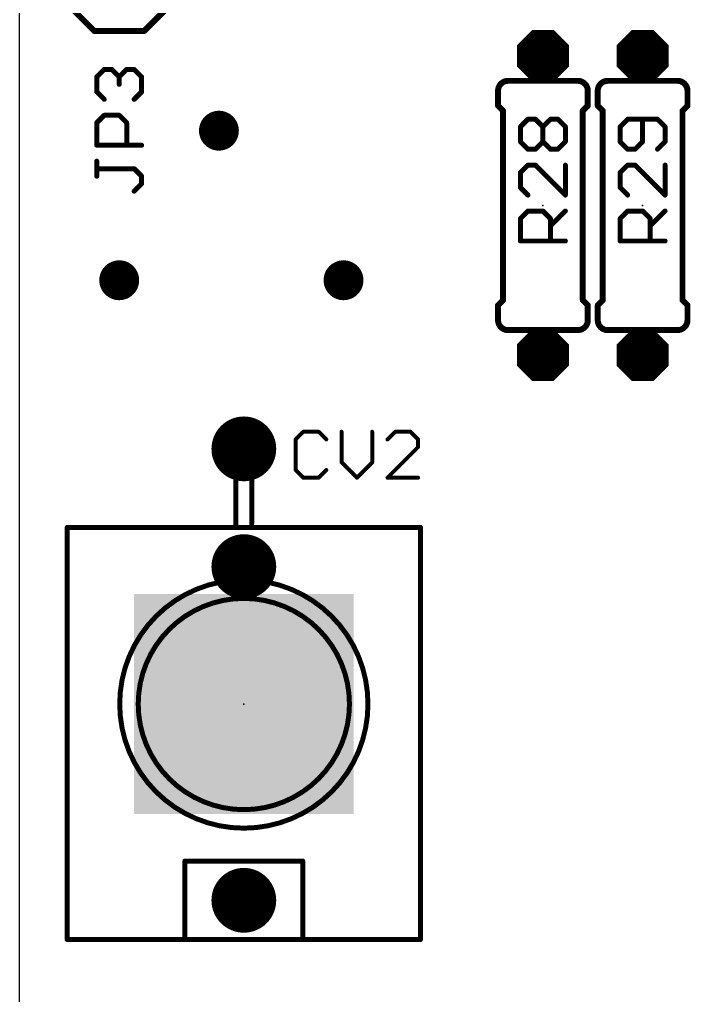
# Model space of a CAD drawing. Extents: x 0 to 35, y 0 to 103.
# Drawn here: x 0 to 17.09, y 59.25 to 84.11 of the extents above; entities that cross this region are included whole.
import ezdxf

# ---------------------------------------------------------------- set-up
doc = ezdxf.new("R2010")
doc.units = 0
for name, color, linetype in [('17', 110, 'CONTINUOUS'), ('18', 110, 'CONTINUOUS'), ('20', 53, 'CONTINUOUS'), ('21', 253, 'CONTINUOUS'), ('23', 53, 'CONTINUOUS'), ('25', 253, 'CONTINUOUS'), ('41', 12, 'CONTINUOUS'), ('51', 253, 'CONTINUOUS')]:
    doc.layers.add(name, color=color, linetype=linetype)

# ---------------------------------------------------------------- blocks, each defined once
blk = doc.blocks.new('RECT')
blk.add_solid([(-0.5, -0.5), (0.5, -0.5), (-0.5, 0.5), (0.5, 0.5)])
blk = doc.blocks.new('ROUNDP')
at = {"const_width": 0.5}
blk.add_lwpolyline([(0, -0.25, 1), (0, 0.25, 1), (0, -0.25)], format="xyb", dxfattribs=at)
blk = doc.blocks.new('OCTAGONP')
at = {"const_width": 0.5}
blk.add_lwpolyline([(-0.25, -0.1036), (-0.25, 0.1036), (-0.1036, 0.25), (0.1036, 0.25), (0.25, 0.1036), (0.25, -0.1036), (0.1036, -0.25), (-0.1036, -0.25), (-0.25, -0.1036), (-0.25, 0.1036)], dxfattribs=at)
blk = doc.blocks.new('ROUNDV')
at = {"const_width": 0.5}
blk.add_lwpolyline([(0, -0.25, 1), (0, 0.25, 1), (0, -0.25)], format="xyb", dxfattribs=at)

msp = doc.modelspace()

# ---------------------------------------------------------------- linework, layer by layer
at = {"layer": '20'}
msp.add_line((0, 0), (0, 99.695), dxfattribs=at)
at = {"layer": '21'}
for points, const_width in [([(1.905, 83.82), (1.27, 84.455)], 0.1524), ([(3.81, 84.455), (3.175, 83.82)], 0.1524), ([(3.175, 83.82), (1.905, 83.82)], 0.1524), ([(12.192, 82.296), (12.192, 81.915)], 0.1524), ([(14.478, 82.296), (14.478, 81.915)], 0.1524), ([(14.732, 82.296), (14.732, 81.915)], 0.1524), ([(17.018, 82.296), (17.018, 81.915)], 0.1524), ([(12.319, 81.788), (12.192, 81.915)], 0.1524), ([(12.319, 81.788), (12.319, 76.962)], 0.1524), ([(14.351, 81.788), (14.478, 81.915)], 0.1524), ([(14.351, 81.788), (14.351, 76.962)], 0.1524), ([(14.859, 81.788), (14.732, 81.915)], 0.1524), ([(14.859, 81.788), (14.859, 76.962)], 0.1524), ([(16.891, 81.788), (17.018, 81.915)], 0.1524), ([(16.891, 81.788), (16.891, 76.962)], 0.1524), ([(12.319, 76.962), (12.192, 76.835)], 0.1524), ([(12.192, 76.454), (12.192, 76.835)], 0.1524), ([(14.351, 76.962), (14.478, 76.835)], 0.1524), ([(14.478, 76.454), (14.478, 76.835)], 0.1524), ([(14.859, 76.962), (14.732, 76.835)], 0.1524), ([(14.732, 76.454), (14.732, 76.835)], 0.1524), ([(16.891, 76.962), (17.018, 76.835)], 0.1524), ([(17.018, 76.454), (17.018, 76.835)], 0.1524), ([(7.2307, 73.6102), (7.0358, 73.4153)], 0.1016), ([(7.6205, 73.6102), (7.2307, 73.6102)], 0.1016), ([(7.8154, 73.4153), (7.6205, 73.6102)], 0.1016), ([(8.2052, 73.6102), (8.2052, 72.8306)], 0.1016), ([(8.9848, 72.8306), (8.9848, 73.6102)], 0.1016), ([(9.5695, 73.6102), (9.3746, 73.4153)], 0.1016), ([(9.9593, 73.6102), (9.5695, 73.6102)], 0.1016), ([(10.1542, 73.4153), (9.9593, 73.6102)], 0.1016), ([(5.915, 73.375), (5.515, 73.375)], 0.127), ([(5.515, 73.375), (5.515, 71.175)], 0.127), ([(5.915, 71.275), (5.915, 73.375)], 0.127), ([(7.0358, 73.4153), (7.0358, 72.6357)], 0.1016), ([(10.1542, 73.2204), (10.1542, 73.4153)], 0.1016), ([(9.3746, 72.4408), (10.1542, 73.2204)], 0.1016), ([(8.2052, 72.8306), (8.595, 72.4408)], 0.1016), ([(8.595, 72.4408), (8.9848, 72.8306)], 0.1016), ([(7.0358, 72.6357), (7.2307, 72.4408)], 0.1016), ([(7.6205, 72.4408), (7.8154, 72.6357)], 0.1016), ([(7.2307, 72.4408), (7.6205, 72.4408)], 0.1016), ([(10.1542, 72.4408), (9.3746, 72.4408)], 0.1016), ([(5.515, 71.175), (1.215, 71.175)], 0.127), ([(1.215, 71.175), (1.215, 60.675)], 0.127), ([(10.215, 71.175), (5.515, 71.175)], 0.127), ([(10.215, 60.675), (10.215, 71.175)], 0.127), ([(7.215, 62.675), (4.215, 62.675)], 0.127), ([(4.215, 62.675), (4.215, 60.675)], 0.127), ([(7.215, 60.675), (7.215, 62.675)], 0.127), ([(4.215, 60.675), (1.215, 60.675)], 0.127), ([(7.215, 60.675), (4.215, 60.675)], 0.127), ([(10.215, 60.675), (7.215, 60.675)], 0.127)]:
    msp.add_lwpolyline(points, dxfattribs=dict(at, const_width=const_width))
for points, const_width in [([(1.905, 83.8581, 1), (1.905, 83.7819)], 0.0762), ([(1.8781, 83.7931, 1), (1.9319, 83.8469)], 0.0762), ([(3.1481, 83.8469, 1), (3.2019, 83.7931)], 0.0762), ([(3.175, 83.7819, 1), (3.175, 83.8581)], 0.0762), ([(12.446, 82.55, 0.4142), (12.192, 82.296)], 0.1524), ([(12.446, 82.5119, 1), (12.446, 82.5881)], 0.0762), ([(14.478, 82.296, 0.4142), (14.224, 82.55)], 0.1524), ([(14.224, 82.5881, 1), (14.224, 82.5119)], 0.0762), ([(14.986, 82.55, 0.4142), (14.732, 82.296)], 0.1524), ([(14.986, 82.5119, 1), (14.986, 82.5881)], 0.0762), ([(17.018, 82.296, 0.4142), (16.764, 82.55)], 0.1524), ([(16.764, 82.5881, 1), (16.764, 82.5119)], 0.0762), ([(12.2301, 82.296, 1), (12.1539, 82.296)], 0.0762), ([(12.1539, 82.296, 1), (12.2301, 82.296)], 0.0762), ([(14.5161, 82.296, 1), (14.4399, 82.296)], 0.0762), ([(14.4399, 82.296, 1), (14.5161, 82.296)], 0.0762), ([(14.7701, 82.296, 1), (14.6939, 82.296)], 0.0762), ([(14.6939, 82.296, 1), (14.7701, 82.296)], 0.0762), ([(17.0561, 82.296, 1), (16.9799, 82.296)], 0.0762), ([(16.9799, 82.296, 1), (17.0561, 82.296)], 0.0762), ([(12.1539, 81.915, 1), (12.2301, 81.915)], 0.0762), ([(12.2189, 81.9419, 1), (12.1651, 81.8881)], 0.0762), ([(12.3571, 81.788, 1), (12.2809, 81.788)], 0.0762), ([(12.2921, 81.7611, 1), (12.3459, 81.8149)], 0.0762), ([(14.3891, 81.788, 1), (14.3129, 81.788)], 0.0762), ([(14.3241, 81.8149, 1), (14.3779, 81.7611)], 0.0762), ([(14.4399, 81.915, 1), (14.5161, 81.915)], 0.0762), ([(14.5049, 81.8881, 1), (14.4511, 81.9419)], 0.0762), ([(14.6939, 81.915, 1), (14.7701, 81.915)], 0.0762), ([(14.7589, 81.9419, 1), (14.7051, 81.8881)], 0.0762), ([(14.8971, 81.788, 1), (14.8209, 81.788)], 0.0762), ([(14.8321, 81.7611, 1), (14.8859, 81.8149)], 0.0762), ([(16.9291, 81.788, 1), (16.8529, 81.788)], 0.0762), ([(16.8641, 81.8149, 1), (16.9179, 81.7611)], 0.0762), ([(16.9799, 81.915, 1), (17.0561, 81.915)], 0.0762), ([(17.0449, 81.8881, 1), (16.9911, 81.9419)], 0.0762), ([(12.2301, 76.835, 1), (12.1539, 76.835)], 0.0762), ([(12.1651, 76.8619, 1), (12.2189, 76.8081)], 0.0762), ([(12.2809, 76.962, 1), (12.3571, 76.962)], 0.0762), ([(12.3459, 76.9351, 1), (12.2921, 76.9889)], 0.0762), ([(14.3129, 76.962, 1), (14.3891, 76.962)], 0.0762), ([(14.3779, 76.9889, 1), (14.3241, 76.9351)], 0.0762), ([(14.5161, 76.835, 1), (14.4399, 76.835)], 0.0762), ([(14.4511, 76.8081, 1), (14.5049, 76.8619)], 0.0762), ([(14.7701, 76.835, 1), (14.6939, 76.835)], 0.0762), ([(14.7051, 76.8619, 1), (14.7589, 76.8081)], 0.0762), ([(14.8209, 76.962, 1), (14.8971, 76.962)], 0.0762), ([(14.8859, 76.9351, 1), (14.8321, 76.9889)], 0.0762), ([(16.8529, 76.962, 1), (16.9291, 76.962)], 0.0762), ([(16.9179, 76.9889, 1), (16.8641, 76.9351)], 0.0762), ([(17.0561, 76.835, 1), (16.9799, 76.835)], 0.0762), ([(16.9911, 76.8081, 1), (17.0449, 76.8619)], 0.0762), ([(12.192, 76.454, 0.4142), (12.446, 76.2)], 0.1524), ([(12.2301, 76.454, 1), (12.1539, 76.454)], 0.0762), ([(12.1539, 76.454, 1), (12.2301, 76.454)], 0.0762), ([(14.224, 76.2, 0.4142), (14.478, 76.454)], 0.1524), ([(14.5161, 76.454, 1), (14.4399, 76.454)], 0.0762), ([(14.4399, 76.454, 1), (14.5161, 76.454)], 0.0762), ([(14.732, 76.454, 0.4142), (14.986, 76.2)], 0.1524), ([(14.7701, 76.454, 1), (14.6939, 76.454)], 0.0762), ([(14.6939, 76.454, 1), (14.7701, 76.454)], 0.0762), ([(16.764, 76.2, 0.4142), (17.018, 76.454)], 0.1524), ([(17.0561, 76.454, 1), (16.9799, 76.454)], 0.0762), ([(16.9799, 76.454, 1), (17.0561, 76.454)], 0.0762), ([(12.446, 76.1619, 1), (12.446, 76.2381)], 0.0762), ([(14.224, 76.2381, 1), (14.224, 76.1619)], 0.0762), ([(14.986, 76.1619, 1), (14.986, 76.2381)], 0.0762), ([(16.764, 76.2381, 1), (16.764, 76.1619)], 0.0762), ([(7.2307, 73.6356, 1), (7.2307, 73.5848)], 0.0508), ([(7.2487, 73.5922, 1), (7.2127, 73.6282)], 0.0508), ([(7.6385, 73.6282, 1), (7.6025, 73.5922)], 0.0508), ([(7.6205, 73.5848, 1), (7.6205, 73.6356)], 0.0508), ([(8.2306, 73.6102, 1), (8.1798, 73.6102)], 0.0508), ([(9.0102, 73.6102, 1), (8.9594, 73.6102)], 0.0508), ([(9.5695, 73.6356, 1), (9.5695, 73.5848)], 0.0508), ([(9.5875, 73.5922, 1), (9.5515, 73.6282)], 0.0508), ([(9.9773, 73.6282, 1), (9.9413, 73.5922)], 0.0508), ([(9.9593, 73.5848, 1), (9.9593, 73.6356)], 0.0508), ([(5.515, 73.4068, 1), (5.515, 73.3432)], 0.0635), ([(5.5468, 73.375, 1), (5.4833, 73.375)], 0.0635), ([(5.9467, 73.375, 1), (5.8833, 73.375)], 0.0635), ([(5.915, 73.3432, 1), (5.915, 73.4068)], 0.0635), ([(7.0178, 73.4333, 1), (7.0538, 73.3973)], 0.0508), ([(7.0612, 73.4153, 1), (7.0104, 73.4153)], 0.0508), ([(7.7974, 73.3973, 1), (7.8334, 73.4333)], 0.0508), ([(9.3566, 73.4333, 1), (9.3926, 73.3973)], 0.0508), ([(10.1796, 73.4153, 1), (10.1288, 73.4153)], 0.0508), ([(10.1362, 73.3973, 1), (10.1722, 73.4333)], 0.0508), ([(10.1288, 73.2204, 1), (10.1796, 73.2204)], 0.0508), ([(10.1722, 73.2024, 1), (10.1362, 73.2384)], 0.0508), ([(8.2232, 72.8486, 1), (8.1872, 72.8126)], 0.0508), ([(8.1798, 72.8306, 1), (8.2306, 72.8306)], 0.0508), ([(8.9594, 72.8306, 1), (9.0102, 72.8306)], 0.0508), ([(9.0028, 72.8126, 1), (8.9668, 72.8486)], 0.0508), ([(7.0538, 72.6537, 1), (7.0178, 72.6177)], 0.0508), ([(7.0104, 72.6357, 1), (7.0612, 72.6357)], 0.0508), ([(7.8334, 72.6177, 1), (7.7974, 72.6537)], 0.0508), ([(7.2307, 72.4662, 1), (7.2307, 72.4154)], 0.0508), ([(7.2127, 72.4228, 1), (7.2487, 72.4588)], 0.0508), ([(7.6025, 72.4588, 1), (7.6385, 72.4228)], 0.0508), ([(7.6205, 72.4154, 1), (7.6205, 72.4662)], 0.0508), ([(8.577, 72.4588, 1), (8.613, 72.4228)], 0.0508), ([(8.577, 72.4228, 1), (8.613, 72.4588)], 0.0508), ([(9.3566, 72.4588, 1), (9.3926, 72.4228)], 0.0508), ([(9.3746, 72.4662, 1), (9.3746, 72.4154)], 0.0508), ([(10.1542, 72.4154, 1), (10.1542, 72.4662)], 0.0508), ([(1.215, 71.2067, 1), (1.215, 71.1432)], 0.0635), ([(1.2468, 71.175, 1), (1.1833, 71.175)], 0.0635), ([(5.515, 71.2067, 1), (5.515, 71.1432)], 0.0635), ([(5.4833, 71.175, 1), (5.5468, 71.175)], 0.0635), ([(5.515, 71.1432, 1), (5.515, 71.2067)], 0.0635), ([(5.8833, 71.275, 1), (5.9467, 71.275)], 0.0635), ([(10.2468, 71.175, 1), (10.1832, 71.175)], 0.0635), ([(10.215, 71.1432, 1), (10.215, 71.2067)], 0.0635), ([(5.715, 63.5127, 1), (5.715, 69.8373, 1), (5.715, 63.5127)], 0.127), ([(5.715, 63.9843, 1), (5.715, 69.3657, 1), (5.715, 63.9843)], 0.127), ([(4.215, 62.7068, 1), (4.215, 62.6433)], 0.0635), ([(4.2467, 62.675, 1), (4.1833, 62.675)], 0.0635), ([(7.2468, 62.675, 1), (7.1833, 62.675)], 0.0635), ([(7.215, 62.6433, 1), (7.215, 62.7068)], 0.0635), ([(1.215, 60.7068, 1), (1.215, 60.6433)], 0.0635), ([(1.1833, 60.675, 1), (1.2468, 60.675)], 0.0635), ([(4.215, 60.7068, 1), (4.215, 60.6433)], 0.0635), ([(4.1833, 60.675, 1), (4.2467, 60.675)], 0.0635), ([(4.215, 60.6433, 1), (4.215, 60.7068)], 0.0635), ([(7.215, 60.7068, 1), (7.215, 60.6433)], 0.0635), ([(7.1833, 60.675, 1), (7.2468, 60.675)], 0.0635), ([(7.215, 60.6433, 1), (7.215, 60.7068)], 0.0635), ([(10.1832, 60.675, 1), (10.2468, 60.675)], 0.0635), ([(10.215, 60.6433, 1), (10.215, 60.7068)], 0.0635)]:
    msp.add_lwpolyline(points, format="xyb", dxfattribs=dict(at, const_width=const_width))
at = {"layer": '23'}
for p in [(13.335, 79.375), (15.875, 79.375), (5.715, 66.675)]:
    msp.add_point(p, dxfattribs=at)
at = {"layer": '25', "const_width": 0.127}
for points in [[(1.9675, 82.6511), (2.1582, 82.8417)], [(2.1582, 82.8417), (2.3489, 82.8417)], [(2.3489, 82.8417), (2.5395, 82.6511)], [(2.5395, 82.6511), (2.7302, 82.8417)], [(2.7302, 82.8417), (2.9208, 82.8417)], [(2.9208, 82.8417), (3.1115, 82.6511)], [(1.9675, 82.2698), (1.9675, 82.6511)], [(2.5395, 82.6511), (2.5395, 82.4604)], [(3.1115, 82.6511), (3.1115, 82.2698)], [(2.1582, 82.0791), (1.9675, 82.2698)], [(3.1115, 82.2698), (2.9208, 82.0791)], [(1.9675, 81.4817), (2.1582, 81.6724)], [(2.1582, 81.6724), (2.5395, 81.6724)], [(2.5395, 81.6724), (2.7302, 81.4817)], [(12.7625, 81.3811), (12.9532, 81.5717)], [(12.9532, 81.5717), (13.1439, 81.5717)], [(13.1439, 81.5717), (13.3345, 81.3811)], [(13.3345, 81.3811), (13.5252, 81.5717)], [(13.5252, 81.5717), (13.7158, 81.5717)], [(13.7158, 81.5717), (13.9065, 81.3811)], [(15.4932, 81.5717), (15.3025, 81.3811)], [(16.2558, 81.5717), (15.4932, 81.5717)], [(15.8745, 80.9998), (15.8745, 81.5717)], [(16.4465, 81.3811), (16.2558, 81.5717)], [(1.9675, 80.9097), (1.9675, 81.4817)], [(2.7302, 81.4817), (2.7302, 80.9097)], [(12.7625, 80.9998), (12.7625, 81.3811)], [(13.3345, 80.9998), (13.3345, 81.3811)], [(13.9065, 81.3811), (13.9065, 80.9998)], [(15.3025, 81.3811), (15.3025, 80.9998)], [(16.4465, 80.9998), (16.4465, 81.3811)], [(12.9532, 80.8091), (12.7625, 80.9998)], [(13.3345, 80.9998), (13.1439, 80.8091)], [(13.5252, 80.8091), (13.3345, 80.9998)], [(13.9065, 80.9998), (13.7158, 80.8091)], [(15.3025, 80.9998), (15.4932, 80.8091)], [(15.6839, 80.8091), (15.8745, 80.9998)], [(16.2558, 80.8091), (16.4465, 80.9998)], [(3.1115, 80.9097), (1.9675, 80.9097)], [(13.1439, 80.8091), (12.9532, 80.8091)], [(13.7158, 80.8091), (13.5252, 80.8091)], [(15.4932, 80.8091), (15.6839, 80.8091)], [(1.9675, 80.1216), (1.9675, 80.503)], [(2.9208, 80.3123), (1.9675, 80.3123)], [(3.1115, 80.1216), (2.9208, 80.3123)], [(12.9532, 80.4023), (12.7625, 80.2117)], [(13.1439, 80.4023), (12.9532, 80.4023)], [(13.9065, 79.6397), (13.1439, 80.4023)], [(13.9065, 80.4023), (13.9065, 79.6397)], [(15.4932, 80.4023), (15.3025, 80.2117)], [(15.6839, 80.4023), (15.4932, 80.4023)], [(16.4465, 79.6397), (15.6839, 80.4023)], [(16.4465, 80.4023), (16.4465, 79.6397)], [(3.1115, 79.931), (3.1115, 80.1216)], [(12.7625, 80.2117), (12.7625, 79.8304)], [(15.3025, 80.2117), (15.3025, 79.8304)], [(2.9208, 79.7403), (3.1115, 79.931)], [(12.7625, 79.8304), (12.9532, 79.6397)], [(15.3025, 79.8304), (15.4932, 79.6397)], [(12.7625, 79.0423), (12.9532, 79.233)], [(12.7625, 78.4703), (12.7625, 79.0423)], [(12.9532, 79.233), (13.3345, 79.233)], [(13.3345, 79.233), (13.5252, 79.0423)], [(13.5252, 78.8516), (13.9065, 79.233)], [(13.5252, 79.0423), (13.5252, 78.4703)], [(15.3025, 79.0423), (15.4932, 79.233)], [(15.3025, 78.4703), (15.3025, 79.0423)], [(15.4932, 79.233), (15.8745, 79.233)], [(15.8745, 79.233), (16.0652, 79.0423)], [(16.0652, 78.8516), (16.4465, 79.233)], [(16.0652, 79.0423), (16.0652, 78.4703)], [(13.9065, 78.4703), (12.7625, 78.4703)], [(16.4465, 78.4703), (15.3025, 78.4703)]]:
    msp.add_lwpolyline(points, dxfattribs=at)
at = {"layer": '25', "const_width": 0.0635}
for points in [[(2.1582, 82.8735, 1), (2.1582, 82.81)], [(2.1806, 82.8193, 1), (2.1357, 82.8642)], [(2.3713, 82.8642, 1), (2.3264, 82.8193)], [(2.3489, 82.81, 1), (2.3489, 82.8735)], [(2.7302, 82.8735, 1), (2.7302, 82.81)], [(2.7526, 82.8193, 1), (2.7077, 82.8642)], [(2.9433, 82.8642, 1), (2.8984, 82.8193)], [(2.9208, 82.81, 1), (2.9208, 82.8735)], [(1.9993, 82.6511, 1), (1.9358, 82.6511)], [(1.9451, 82.6735, 1), (1.99, 82.6286)], [(2.5713, 82.6511, 1), (2.5078, 82.6511)], [(2.5171, 82.6735, 1), (2.562, 82.6286)], [(2.5171, 82.6286, 1), (2.562, 82.6735)], [(3.1433, 82.6511, 1), (3.0797, 82.6511)], [(3.089, 82.6286, 1), (3.134, 82.6735)], [(1.99, 82.2922, 1), (1.9451, 82.2473)], [(1.9358, 82.2698, 1), (1.9993, 82.2698)], [(2.5078, 82.4604, 1), (2.5713, 82.4604)], [(3.0797, 82.2698, 1), (3.1433, 82.2698)], [(3.134, 82.2473, 1), (3.089, 82.2922)], [(2.1357, 82.0566, 1), (2.1806, 82.1015)], [(2.8984, 82.1015, 1), (2.9433, 82.0566)], [(2.1582, 81.7041, 1), (2.1582, 81.6406)], [(2.1806, 81.6499, 1), (2.1357, 81.6948)], [(2.562, 81.6948, 1), (2.5171, 81.6499)], [(2.5395, 81.6406, 1), (2.5395, 81.7041)], [(12.9532, 81.6035, 1), (12.9532, 81.54)], [(12.9756, 81.5493, 1), (12.9307, 81.5942)], [(13.1663, 81.5942, 1), (13.1214, 81.5493)], [(13.1439, 81.54, 1), (13.1439, 81.6035)], [(13.5252, 81.6035, 1), (13.5252, 81.54)], [(13.5476, 81.5493, 1), (13.5027, 81.5942)], [(13.7383, 81.5942, 1), (13.6934, 81.5493)], [(13.7158, 81.54, 1), (13.7158, 81.6035)], [(15.4932, 81.6035, 1), (15.4932, 81.54)], [(15.5156, 81.5493, 1), (15.4707, 81.5942)], [(15.9063, 81.5717, 1), (15.8428, 81.5717)], [(16.2783, 81.5942, 1), (16.2334, 81.5493)], [(16.2558, 81.54, 1), (16.2558, 81.6035)], [(1.9993, 81.4817, 1), (1.9358, 81.4817)], [(1.9451, 81.5041, 1), (1.99, 81.4592)], [(2.7619, 81.4817, 1), (2.6984, 81.4817)], [(2.7077, 81.4592, 1), (2.7526, 81.5041)], [(12.7943, 81.3811, 1), (12.7308, 81.3811)], [(12.7401, 81.4035, 1), (12.785, 81.3586)], [(13.3663, 81.3811, 1), (13.3028, 81.3811)], [(13.3121, 81.4035, 1), (13.357, 81.3586)], [(13.3121, 81.3586, 1), (13.357, 81.4035)], [(13.9383, 81.3811, 1), (13.8748, 81.3811)], [(13.884, 81.3586, 1), (13.929, 81.4035)], [(15.3343, 81.3811, 1), (15.2708, 81.3811)], [(15.2801, 81.4035, 1), (15.325, 81.3586)], [(16.4782, 81.3811, 1), (16.4148, 81.3811)], [(16.424, 81.3586, 1), (16.469, 81.4035)], [(12.785, 81.0222, 1), (12.7401, 80.9773)], [(13.357, 81.0222, 1), (13.3121, 80.9773)], [(13.357, 80.9773, 1), (13.3121, 81.0222)], [(13.929, 80.9773, 1), (13.884, 81.0222)], [(15.325, 81.0222, 1), (15.2801, 80.9773)], [(15.897, 80.9773, 1), (15.8521, 81.0222)], [(16.469, 80.9773, 1), (16.424, 81.0222)], [(1.9675, 80.9415, 1), (1.9675, 80.8779)], [(1.9358, 80.9097, 1), (1.9993, 80.9097)], [(2.6984, 80.9097, 1), (2.7619, 80.9097)], [(3.1115, 80.8779, 1), (3.1115, 80.9415)], [(12.7308, 80.9998, 1), (12.7943, 80.9998)], [(12.9532, 80.8408, 1), (12.9532, 80.7773)], [(12.9307, 80.7866, 1), (12.9756, 80.8315)], [(13.1214, 80.8315, 1), (13.1663, 80.7866)], [(13.1439, 80.7773, 1), (13.1439, 80.8408)], [(13.3028, 80.9998, 1), (13.3663, 80.9998)], [(13.5252, 80.8408, 1), (13.5252, 80.7773)], [(13.5027, 80.7866, 1), (13.5476, 80.8315)], [(13.6934, 80.8315, 1), (13.7383, 80.7866)], [(13.7158, 80.7773, 1), (13.7158, 80.8408)], [(13.8748, 80.9998, 1), (13.9383, 80.9998)], [(15.2708, 80.9998, 1), (15.3343, 80.9998)], [(15.4932, 80.8408, 1), (15.4932, 80.7773)], [(15.4707, 80.7866, 1), (15.5156, 80.8315)], [(15.6614, 80.8315, 1), (15.7063, 80.7866)], [(15.6839, 80.7773, 1), (15.6839, 80.8408)], [(15.8428, 80.9998, 1), (15.9063, 80.9998)], [(16.2334, 80.8315, 1), (16.2783, 80.7866)], [(16.4148, 80.9998, 1), (16.4782, 80.9998)], [(1.9993, 80.503, 1), (1.9358, 80.503)], [(1.9675, 80.344, 1), (1.9675, 80.2805)], [(2.9433, 80.3347, 1), (2.8984, 80.2898)], [(2.9208, 80.2805, 1), (2.9208, 80.344)], [(12.9532, 80.4341, 1), (12.9532, 80.3706)], [(12.9756, 80.3799, 1), (12.9307, 80.4248)], [(13.1663, 80.4248, 1), (13.1214, 80.3799)], [(13.1439, 80.3706, 1), (13.1439, 80.4341)], [(13.9383, 80.4023, 1), (13.8748, 80.4023)], [(15.4932, 80.4341, 1), (15.4932, 80.3706)], [(15.5156, 80.3799, 1), (15.4707, 80.4248)], [(15.7063, 80.4248, 1), (15.6614, 80.3799)], [(15.6839, 80.3706, 1), (15.6839, 80.4341)], [(16.4782, 80.4023, 1), (16.4148, 80.4023)], [(1.9358, 80.1216, 1), (1.9993, 80.1216)], [(3.1433, 80.1216, 1), (3.0797, 80.1216)], [(3.089, 80.0992, 1), (3.134, 80.1441)], [(12.7943, 80.2117, 1), (12.7308, 80.2117)], [(12.7401, 80.2341, 1), (12.785, 80.1892)], [(15.3343, 80.2117, 1), (15.2708, 80.2117)], [(15.2801, 80.2341, 1), (15.325, 80.1892)], [(3.0797, 79.931, 1), (3.1433, 79.931)], [(3.134, 79.9085, 1), (3.089, 79.9534)], [(12.785, 79.8528, 1), (12.7401, 79.8079)], [(12.7308, 79.8304, 1), (12.7943, 79.8304)], [(15.2708, 79.8304, 1), (15.3343, 79.8304)], [(15.325, 79.8528, 1), (15.2801, 79.8079)], [(2.8984, 79.7628, 1), (2.9433, 79.7179)], [(12.9307, 79.6172, 1), (12.9756, 79.6622)], [(13.8748, 79.6397, 1), (13.9383, 79.6397)], [(13.884, 79.6172, 1), (13.929, 79.6622)], [(15.4707, 79.6172, 1), (15.5156, 79.6622)], [(16.4148, 79.6397, 1), (16.4782, 79.6397)], [(16.424, 79.6172, 1), (16.469, 79.6622)], [(12.7943, 79.0423, 1), (12.7308, 79.0423)], [(12.7401, 79.0647, 1), (12.785, 79.0198)], [(12.9532, 79.2647, 1), (12.9532, 79.2012)], [(12.9756, 79.2105, 1), (12.9307, 79.2554)], [(13.357, 79.2554, 1), (13.3121, 79.2105)], [(13.3345, 79.2012, 1), (13.3345, 79.2647)], [(13.5569, 79.0423, 1), (13.4934, 79.0423)], [(13.5027, 79.0198, 1), (13.5476, 79.0647)], [(13.929, 79.2105, 1), (13.884, 79.2554)], [(15.3343, 79.0423, 1), (15.2708, 79.0423)], [(15.2801, 79.0647, 1), (15.325, 79.0198)], [(15.4932, 79.2647, 1), (15.4932, 79.2012)], [(15.5156, 79.2105, 1), (15.4707, 79.2554)], [(15.897, 79.2554, 1), (15.8521, 79.2105)], [(15.8745, 79.2012, 1), (15.8745, 79.2647)], [(16.0969, 79.0423, 1), (16.0334, 79.0423)], [(16.0427, 79.0198, 1), (16.0876, 79.0647)], [(16.469, 79.2105, 1), (16.424, 79.2554)], [(13.5027, 78.8741, 1), (13.5476, 78.8292)], [(16.0427, 78.8741, 1), (16.0876, 78.8292)], [(12.7625, 78.5021, 1), (12.7625, 78.4386)], [(12.7308, 78.4703, 1), (12.7943, 78.4703)], [(13.4934, 78.4703, 1), (13.5569, 78.4703)], [(13.9065, 78.4386, 1), (13.9065, 78.5021)], [(15.3025, 78.5021, 1), (15.3025, 78.4386)], [(15.2708, 78.4703, 1), (15.3343, 78.4703)], [(16.0334, 78.4703, 1), (16.0969, 78.4703)], [(16.4465, 78.4386, 1), (16.4465, 78.5021)]]:
    msp.add_lwpolyline(points, format="xyb", dxfattribs=at)
at = {"layer": '51'}
for points, const_width in [([(13.335, 82.804), (13.335, 83.185)], 0.6096), ([(15.875, 82.804), (15.875, 83.185)], 0.6096), ([(14.224, 82.55), (12.446, 82.55)], 0.1524), ([(16.764, 82.55), (14.986, 82.55)], 0.1524), ([(14.224, 76.2), (12.446, 76.2)], 0.1524), ([(13.335, 75.565), (13.335, 75.946)], 0.6096), ([(16.764, 76.2), (14.986, 76.2)], 0.1524), ([(15.875, 75.565), (15.875, 75.946)], 0.6096)]:
    msp.add_lwpolyline(points, dxfattribs=dict(at, const_width=const_width))
for points, const_width in [([(13.4874, 83.185, 1), (13.1826, 83.185)], 0.3048), ([(16.0274, 83.185, 1), (15.7226, 83.185)], 0.3048), ([(13.1826, 82.804, 1), (13.4874, 82.804)], 0.3048), ([(15.7226, 82.804, 1), (16.0274, 82.804)], 0.3048), ([(12.446, 82.5881, 1), (12.446, 82.5119)], 0.0762), ([(14.224, 82.5119, 1), (14.224, 82.5881)], 0.0762), ([(14.986, 82.5881, 1), (14.986, 82.5119)], 0.0762), ([(16.764, 82.5119, 1), (16.764, 82.5881)], 0.0762), ([(12.446, 76.2381, 1), (12.446, 76.1619)], 0.0762), ([(13.4874, 75.946, 1), (13.1826, 75.946)], 0.3048), ([(14.224, 76.1619, 1), (14.224, 76.2381)], 0.0762), ([(14.986, 76.2381, 1), (14.986, 76.1619)], 0.0762), ([(16.0274, 75.946, 1), (15.7226, 75.946)], 0.3048), ([(16.764, 76.1619, 1), (16.764, 76.2381)], 0.0762), ([(13.1826, 75.565, 1), (13.4874, 75.565)], 0.3048), ([(15.7226, 75.565, 1), (16.0274, 75.565)], 0.3048)]:
    msp.add_lwpolyline(points, format="xyb", dxfattribs=dict(at, const_width=const_width))

# ---------------------------------------------------------------- block references
at = {"layer": '17'}
for name, p, xscale, yscale, rotation in [('OCTAGONP', (13.335, 83.185), 1.3208, 1.3208, 90), ('OCTAGONP', (13.335, 83.185), 1.3208, 1.3208, 90), ('OCTAGONP', (15.875, 83.185), 1.3208, 1.3208, 90), ('OCTAGONP', (15.875, 83.185), 1.3208, 1.3208, 90), ('OCTAGONP', (13.335, 75.565), 1.3208, 1.3208, 90), ('OCTAGONP', (13.335, 75.565), 1.3208, 1.3208, 90), ('OCTAGONP', (15.875, 75.565), 1.3208, 1.3208, 90), ('OCTAGONP', (15.875, 75.565), 1.3208, 1.3208, 90), ('ROUNDP', (5.715, 73.175), 1.65, 1.65, 180), ('ROUNDP', (5.715, 73.175), 1.65, 1.65, 180), ('ROUNDP', (5.715, 70.175), 1.65, 1.65, 180), ('ROUNDP', (5.715, 70.175), 1.65, 1.65, 180), ('ROUNDP', (5.715, 61.675), 1.65, 1.65, 180), ('ROUNDP', (5.715, 61.675), 1.65, 1.65, 180)]:
    msp.add_blockref(name, p, dxfattribs=dict(at, xscale=xscale, yscale=yscale, rotation=rotation))
at = {"layer": '18', "xscale": 1.016, "yscale": 1.016}
for p in [(5.08, 81.28), (5.08, 81.28), (2.54, 77.47), (2.54, 77.47), (8.255, 77.47), (8.255, 77.47)]:
    msp.add_blockref('ROUNDV', p, dxfattribs=at)
at = {"layer": '41', "xscale": 5.6, "yscale": 5.6, "rotation": 180}
msp.add_blockref('RECT', (5.715, 66.675), dxfattribs=at)
at = {"layer": '51', "xscale": 0.254, "yscale": 0.6096, "rotation": 90}
for p in [(13.335, 82.677), (15.875, 82.677), (13.335, 76.073), (15.875, 76.073)]:
    msp.add_blockref('RECT', p, dxfattribs=at)

doc.saveas('drawing.dxf')
